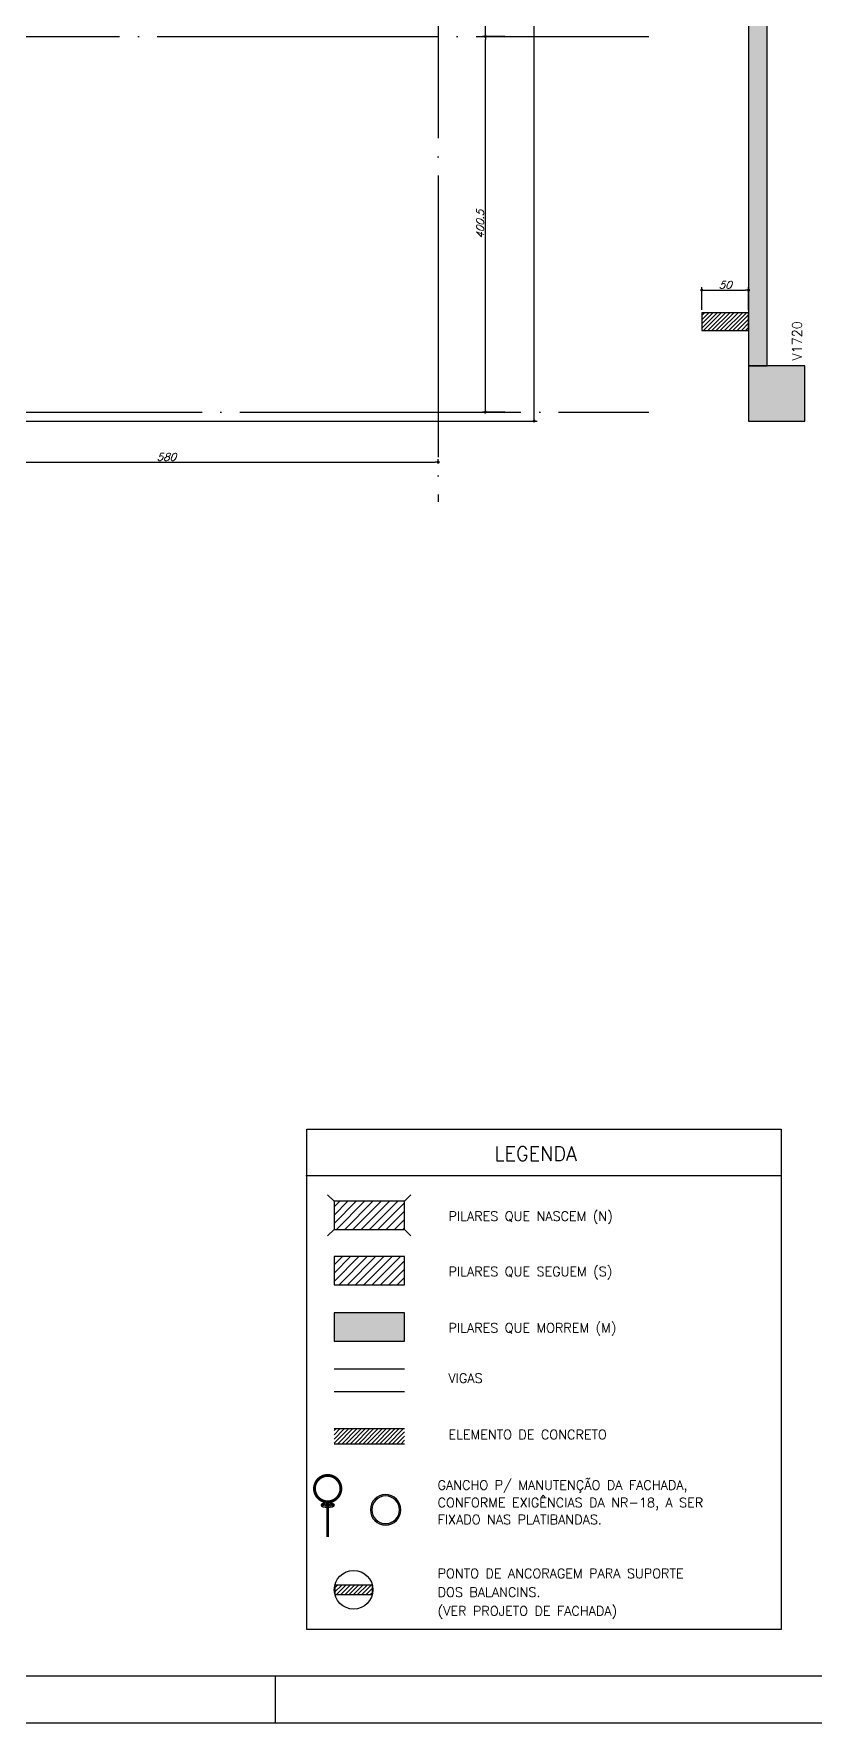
# Model space of a CAD drawing. Header units: millimetres. Extents: x -2368 to 4502, y -2283 to 2217.
# Drawn here: x 2394 to 3226, y -2283 to -482 of the extents above; entities that cross this region are included whole.
import ezdxf
from ezdxf.enums import TextEntityAlignment as Align

# ---------------------------------------------------------------- set-up
doc = ezdxf.new("R2010")
doc.units = ezdxf.units.MM
doc.header["$LTSCALE"] = 50
doc.linetypes.add('DASHED', pattern=[0.75, 0.5, -0.25])
doc.linetypes.add('EIXO', pattern=[6.800000000000001, 6, -0.4, 0, -0.4])
for name, color, linetype in [('6', 4, 'Continuous'), ('F-ARM', 6, 'Continuous'), ('F-AUX-RED', 1, 'Continuous'), ('F-CORTE', 4, 'Continuous'), ('F-COTAS', 106, 'Continuous'), ('F-DET_LINHA', 1, 'Continuous'), ('F-DET_TEXTO', 3, 'Continuous'), ('F-EIXO', 12, 'EIXO'), ('F-GANCHOS', 4, 'Continuous'), ('F-MARGEM', 1, 'Continuous'), ('F-PILARES', 170, 'Continuous'), ('F-PILARES-HACH', 174, 'Continuous'), ('F-SOLIDO', 71, 'Continuous'), ('F-SOLIDO-CORTE', 71, 'Continuous'), ('F-TEXTO', 6, 'Continuous'), ('F-TEXTO-YELLOW', 2, 'Continuous'), ('F-VIGAS', 3, 'Continuous')]:
    doc.layers.add(name, color=color, linetype=linetype)
doc.styles.add('8718-AE-BARR-FORM-R09$0$ROMANS', font='romans.shx', dxfattribs={"oblique": 20})
doc.styles.add('CP-TEXT-INCL', font='romans.shx', dxfattribs={"oblique": 20})
doc.styles.add('MCP', font='romans.shx')
doc.styles.add('ROMANS', font='romans.shx')
doc.styles.get("Standard").update_dxf_attribs({"font": 'romans.shx'})
doc.dimstyles.new('CP-COTAS-50', dxfattribs={"dimscale": 0.64, "dimtxt": 12.5, "dimasz": 5, "dimexe": 5, "dimexo": 5, "dimgap": 2.5, "dimtad": 1, "dimdec": 1, "dimdsep": 46, "dimtxsty": 'CP-TEXT-INCL', "dimblk1": 'DOT', "dimblk2": 'DOT', "dimsah": 1, "dimcen": 9, "dimclrd": 256, "dimclre": 256, "dimclrt": 256, "dimadec": 0, "dimazin": 0, "dimtfac": 1, "dimtdec": 1, "dimtmove": 2, "dimatfit": 3, "dimldrblk": 'DOT', "dimfxl": 0, "dimtolj": 1, "dimarcsym": 0})
pattern_1 = [(45, (-1396.552475555223, -381.0352862160371), (-4.419417382415922, 4.419417382415922), [])]

# ---------------------------------------------------------------- blocks, each defined once
blk = doc.blocks.new('*U18')
at = {"layer": 'F-EIXO'}
blk.add_line((3.044013073717053e-24, 2.741803228900608e-09), (-3.218028955563752e-12, -2728.581274766744), dxfattribs=at)
at = {"layer": 'F-TEXTO', "style": 'ROMANS'}
blk.add_attdef('EIXO', text='', height=17.5, rotation=359.9999999999999, dxfattribs=at).set_placement((3.13162829002067e-14, 28.20719999999999), align=Align.MIDDLE_CENTER)
blk = doc.blocks.new('*U14')
at = {"layer": 'F-EIXO'}
blk.add_line((-2.741803228900608e-09, 0), (4945.496191245809, -3.420060821835859e-13), dxfattribs=at)
at = {"layer": 'F-TEXTO', "style": 'ROMANS'}
blk.add_attdef('EIXO', text='', height=17.5, dxfattribs=at).set_placement((-28.20719999999999, 0), align=Align.MIDDLE_CENTER)
blk = doc.blocks.new('*U17')
at = {"layer": 'F-EIXO'}
blk.add_line((-2.741803228900608e-09, 0), (4857.54219124581, -3.359236181012952e-13), dxfattribs=at)
at = {"layer": 'F-TEXTO', "style": 'ROMANS'}
blk.add_attdef('EIXO', text='', height=17.5, dxfattribs=at).set_placement((-28.20719999999999, 0), align=Align.MIDDLE_CENTER)
blk = doc.blocks.new('A0-1L_900')
at = {"layer": 'F-MARGEM', "color": 2}
blk.add_line((100.4000000000051, 1), (100.4000000000051, 0), dxfattribs=at)
blk.add_lwpolyline([(0, 0), (0, 90), (137.4000000000015, 90), (137.4000000000015, 0)], close=True, dxfattribs=at)
at = {"layer": 'F-MARGEM', "color": 7}
blk.add_lwpolyline([(2.5, 89), (136.4000000000015, 89), (136.4000000000015, 1), (2.5, 1)], close=True, dxfattribs=at)
blk = doc.blocks.new('_DOT')
at = {"color": 0, "linetype": 'ByBlock'}
blk.add_line((-0.5, 0), (-1, 0), dxfattribs=at)
at = {"color": 0, "linetype": 'ByBlock', "const_width": 0.5}
blk.add_lwpolyline([(-0.25, 0, 1), (0.25, 0, 1)], format="xyb", close=True, dxfattribs=at)
blk = doc.blocks.new('*D185')
at = {"layer": 'DEFPOINTS', "color": 0, "transparency": 16777216}
for p in [(3156.499574597782, -754.9366257925176), (3106.499593597782, -778.9999999999991), (3156.499574597782, -778.9999999999991)]:
    blk.add_point(p, dxfattribs=at)
at = {"layer": 'F-COTAS', "lineweight": -2, "transparency": 16777216}
for p, q in [((3106.499593597782, -775.799999999999), (3106.499593597782, -751.7366257925175)), ((3109.699593597782, -754.9366257925176), (3153.299574597782, -754.9366257925176)), ((3156.499574597782, -775.799999999999), (3156.499574597782, -751.7366257925175))]:
    blk.add_line(p, q, dxfattribs=at)
at = {"layer": 'F-COTAS', "lineweight": -2, "transparency": 16777216, "xscale": 3.2, "yscale": 3.2, "zscale": 3.2, "rotation": 180}
blk.add_blockref('_DOT', (3106.499593597782, -754.9366257925176), dxfattribs=at)
at = {"layer": 'F-COTAS', "lineweight": -2, "transparency": 16777216, "xscale": 3.2, "yscale": 3.2, "zscale": 3.2}
blk.add_blockref('_DOT', (3156.499574597782, -754.9366257925176), dxfattribs=at)
at = {"layer": 'F-COTAS', "transparency": 16777216, "insert": (3131.499584097782, -749.3366257925176), "char_height": 8, "attachment_point": 5, "style": 'CP-TEXT-INCL'}
blk.add_mtext('\\A1;50', dxfattribs=at)
blk = doc.blocks.new('*D212')
at = {"layer": 'DEFPOINTS', "color": 0, "transparency": 16777216}
for p in [(2796.000000000001, 1664.500000000001), (2927.77443204099, 1664.500000000001), (2255.000000000001, -894.5000000000005)]:
    blk.add_point(p, dxfattribs=at)
at = {"layer": 'F-COTAS', "lineweight": -2, "transparency": 16777216}
for p, q in [((2799.200000000001, 1664.500000000001), (2930.97443204099, 1664.500000000001)), ((2927.774432040991, -891.3000000000002), (2927.77443204099, 1661.300000000001)), ((2258.200000000001, -894.5000000000005), (2930.97443204099, -894.5000000000002))]:
    blk.add_line(p, q, dxfattribs=at)
at = {"layer": 'F-COTAS', "lineweight": -2, "transparency": 16777216, "xscale": 3.2, "yscale": 3.2, "zscale": 3.2}
for p, rotation in [((2927.77443204099, 1664.500000000001), 90), ((2927.774432040991, -894.5000000000002), 270)]:
    blk.add_blockref('_DOT', p, dxfattribs=dict(at, rotation=rotation))
at = {"layer": 'F-COTAS', "transparency": 16777216, "insert": (2922.17443204099, 384.9999999999994), "char_height": 8, "attachment_point": 5, "rotation": 90, "style": 'CP-TEXT-INCL'}
blk.add_mtext('\\A1;2559', dxfattribs=at)
blk = doc.blocks.new('*D213')
at = {"layer": 'DEFPOINTS', "color": 0, "transparency": 16777216}
for p in [(2875.823813330302, -484.5000000000006), (2899.773688736738, -484.5000000000006), (2899.773688736738, -885.0000000000116)]:
    blk.add_point(p, dxfattribs=at)
at = {"layer": 'F-COTAS', "lineweight": -2, "transparency": 16777216}
for p, q in [((2896.573688736738, -484.5000000000006), (2872.623813330302, -484.5000000000006)), ((2875.823813330302, -881.8000000000116), (2875.823813330302, -487.7000000000006)), ((2896.573688736738, -885.0000000000116), (2872.623813330302, -885.0000000000116))]:
    blk.add_line(p, q, dxfattribs=at)
at = {"layer": 'F-COTAS', "lineweight": -2, "transparency": 16777216, "xscale": 3.2, "yscale": 3.2, "zscale": 3.2}
for p, rotation in [((2875.823813330302, -484.5000000000006), 90), ((2875.823813330302, -885.0000000000116), 270)]:
    blk.add_blockref('_DOT', p, dxfattribs=dict(at, rotation=rotation))
at = {"layer": 'F-COTAS', "transparency": 16777216, "insert": (2870.223813330302, -684.7500000000068), "char_height": 8, "attachment_point": 5, "rotation": 90, "style": 'CP-TEXT-INCL'}
blk.add_mtext('\\A1;400.5', dxfattribs=at)
blk = doc.blocks.new('*D214')
at = {"layer": 'DEFPOINTS', "color": 0, "transparency": 16777216}
for p in [(2875.823813330296, -117.0000000000004), (2875.823813330304, -117.0000000000004), (2899.773688736738, -484.5000000000006)]:
    blk.add_point(p, dxfattribs=at)
at = {"layer": 'F-COTAS', "lineweight": -2, "transparency": 16777216}
for p, q in [((2875.823813330304, -481.3000000000006), (2875.823813330304, -120.2000000000004)), ((2896.573688736738, -484.5000000000006), (2872.623813330304, -484.5000000000006))]:
    blk.add_line(p, q, dxfattribs=at)
at = {"layer": 'F-COTAS', "lineweight": -2, "transparency": 16777216, "xscale": 3.2, "yscale": 3.2, "zscale": 3.2}
for p, rotation in [((2875.823813330304, -117.0000000000004), 90), ((2875.823813330304, -484.5000000000006), 270)]:
    blk.add_blockref('_DOT', p, dxfattribs=dict(at, rotation=rotation))
at = {"layer": 'F-COTAS', "transparency": 16777216, "insert": (2870.223813330304, -300.7500000000012), "char_height": 8, "attachment_point": 5, "rotation": 90, "style": 'CP-TEXT-INCL'}
blk.add_mtext('\\A1;367.5', dxfattribs=at)
blk = doc.blocks.new('*D240')
at = {"layer": 'DEFPOINTS', "color": 0, "transparency": 16777216}
for p in [(2245.499999999997, -951.4501666324652), (2825.499999999997, -938.3901959744617), (2825.499999999997, -941.7171478763338)]:
    blk.add_point(p, dxfattribs=at)
at = {"layer": 'F-COTAS', "lineweight": -2, "transparency": 16777216}
for p, q in [((2245.499999999997, -948.2501666324652), (2245.499999999997, -935.1901959744616)), ((2825.499999999997, -938.5171478763338), (2825.499999999997, -935.1901959744616)), ((2248.699999999997, -938.3901959744617), (2822.299999999997, -938.3901959744617))]:
    blk.add_line(p, q, dxfattribs=at)
at = {"layer": 'F-COTAS', "lineweight": -2, "transparency": 16777216, "xscale": 3.2, "yscale": 3.2, "zscale": 3.2, "rotation": 180}
blk.add_blockref('_DOT', (2245.499999999997, -938.3901959744617), dxfattribs=at)
at = {"layer": 'F-COTAS', "lineweight": -2, "transparency": 16777216, "xscale": 3.2, "yscale": 3.2, "zscale": 3.2}
blk.add_blockref('_DOT', (2825.499999999997, -938.3901959744617), dxfattribs=at)
at = {"layer": 'F-COTAS', "transparency": 16777216, "insert": (2535.499999999997, -932.7901959744617), "char_height": 8, "attachment_point": 5, "style": 'CP-TEXT-INCL'}
blk.add_mtext('\\A1;580', dxfattribs=at)
blk = doc.blocks.new('A$C09335799')
at = {"layer": 'F-GANCHOS'}
h = blk.add_hatch(color=256, dxfattribs=at)
h.paths.add_polyline_path([(-5.499999999972715, 0, 1), (5.499999999972715, 0, 1)])
h.paths.add_polyline_path([(4.999999999972716, 0, -1), (-4.999999999972716, 0, -1)], flags=16)
for radius in [5.499999999972715, 4.999999999972716]:
    blk.add_circle((0, 0), radius, dxfattribs=at)
blk = doc.blocks.new('A$C5BD45F6F')
at = {"layer": 'F-GANCHOS'}
h = blk.add_hatch(color=256, dxfattribs=at)
edge = h.paths.add_edge_path()
edge.add_ellipse((0.100080595288091, 0.9759994802600431), major_axis=(-2.842672300364199, 6.312000478656985e-16), ratio=0.3435517059740819, start_angle=152.7964566486679, end_angle=253.9578941318277, ccw=False)
edge.add_spline(control_points=[(2.628319520574223, 0.5295416799190207), (2.456813922322908, 0.6989368384834052), (2.284798909984602, 0.7817106998970758), (1.978029657264415, 0.9154028263619693), (1.878426945166211, 0.9536475346358202), (1.788724818352421, 0.982369698895809)], knot_values=[3.70901316703416, 3.70901316703416, 3.70901316703416, 3.70901316703416, 3.826961586062067, 3.826961586062067, 3.975535740841141, 3.975535740841141, 3.975535740841141, 3.975535740841141], degree=3, periodic=0)
edge.add_spline(control_points=[(1.788724818352421, 0.982369698895809), (1.761387115026082, 0.9911230923028143), (1.734968970366026, 0.9989920392238218), (1.59110961171973, 1.039879388312784), (1.460314115116489, 1.070578582058033), (1.17884767322721, 1.123132682171899), (1.027595719324381, 1.145176397441219), (0.5961039490393887, 1.191703875758549), (0.3036085653948248, 1.205340593549863), (-0.2784302994496102, 1.19855920474015), (-0.5666978338776971, 1.178178448057224), (-1.098020004859791, 1.106798267911017), (-1.340760030154343, 1.055994100259113), (-1.556077259598169, 0.9925112939622522), (-1.572581886894113, 0.9874979877140504), (-1.588751703111484, 0.9824434786457914)], knot_values=[3.975535740841141, 3.975535740841141, 3.975535740841141, 3.975535740841141, 4.02081533798766, 4.02081533798766, 4.214669089913253, 4.214669089913253, 4.408522841838845, 4.408522841838845, 4.746247592597542, 4.746247592597542, 5.083972343356239, 5.083972343356239, 5.421697094114935, 5.421697094114935, 5.450325100072225, 5.450325100072225, 5.450325100072225, 5.450325100072225], degree=3, periodic=0)
edge.add_spline(control_points=[(-1.588751703111484, 0.9824434786457914), (-1.694777766802872, 0.9493008817737518), (-1.786408722453416, 0.9143867812647386), (-1.910303185168232, 0.8578126168167728), (-2.078514640163121, 0.7932906229018499), (-2.288874055253473, 0.6293179716715258), (-2.362978972725614, 0.556850616524116), (-2.404858724810765, 0.5143006493822213)], knot_values=[5.450325100072225, 5.450325100072225, 5.450325100072225, 5.450325100072225, 5.638039959797235, 5.638039959797235, 5.767465110611607, 5.767465110611607, 5.833240140130968, 5.833240140130968, 5.833240140130968, 5.833240140130968], degree=3, periodic=0)
edge.add_ellipse((0.100080595288091, 0.9759994802600431), major_axis=(-2.842672300364199, 6.312000478656985e-16), ratio=0.3435517059740819, start_angle=286.0421058681723, end_angle=388.21354316758703, ccw=False)
edge.add_arc((0.100080595288091, 8.11501009516428), 6.249999999999999, 262.7794690504404, 270.0000000000001)
edge.add_arc((0.100080595288091, 8.11501009516428), 6.250000000000001, 269.9999999999999, 277.2205309495595)
edge = h.paths.add_edge_path()
edge.add_spline(control_points=[(-1.588751703111484, 0.9824434786457914), (-1.517839682199337, 0.9619676003972017), (-1.442547553178883, 0.9424987428387794), (-1.137844110622609, 0.8728128208097132), (-0.8812885674524296, 0.8321985231211784), (-0.3405825381742034, 0.7809035025047706), (-0.05577358025402646, 0.7699755747535164), (0.5579254693275288, 0.7797544148691031), (0.8858494264750334, 0.807023275620395), (1.406042317448737, 0.8867494266137328), (1.610999596488909, 0.9311496250554683), (1.788724818346964, 0.9823696988980828)], knot_values=[0.872578049757283, 0.872578049757283, 0.872578049757283, 0.872578049757283, 0.9834970374127923, 0.9834970374127923, 1.300772689340089, 1.300772689340089, 1.618048341267387, 1.618048341267387, 1.991026004619881, 1.991026004619881, 2.268927333036339, 2.268927333036339, 2.268927333036339, 2.268927333036339], degree=3, periodic=0)
edge.add_spline(control_points=[(1.788724818352421, 0.982369698895809), (1.878426945166211, 0.9536475346358202), (1.978029657264415, 0.9154028263619693), (2.284798909984602, 0.7817106998970758), (2.456813922322908, 0.6989368384834052), (2.628319520574223, 0.5295416799190207)], knot_values=[3.709013167034159, 3.709013167034159, 3.709013167034159, 3.709013167034159, 3.857587321813233, 3.857587321813233, 3.97553574084114, 3.97553574084114, 3.97553574084114, 3.97553574084114], degree=3, periodic=0)
edge.add_ellipse((0.100080595288091, 0.9759994802600431), major_axis=(-2.842672300364199, 6.312000478656985e-16), ratio=0.3435517059740819, start_angle=28.21354316758709, end_angle=152.7964566486679, ccw=False)
edge.add_spline(control_points=[(-2.404858724810765, 0.5143006493822213), (-2.362978972725614, 0.556850616524116), (-2.288874055253473, 0.6293179716715258), (-2.078514640163121, 0.7932906229018499), (-1.910303185168232, 0.8578126168167728), (-1.786408722453416, 0.9143867812647386), (-1.694777766802872, 0.9493008817737518), (-1.588751703111484, 0.9824434786457914)], knot_values=[5.450325100072225, 5.450325100072225, 5.450325100072225, 5.450325100072225, 5.516100129591587, 5.516100129591587, 5.645525280405959, 5.645525280405959, 5.833240140130968, 5.833240140130968, 5.833240140130968, 5.833240140130968], degree=3, periodic=0)
blk.add_line((0.725080595288091, 1.86501009516428), (-0.524919404711909, 1.86501009516428), dxfattribs=at)
at = {"layer": 'F-GANCHOS', "const_width": 1.25}
blk.add_lwpolyline([(0.100080595288091, 2.413453878471728, -1), (0.100080595288091, 13.66345387847173, -1)], format="xyb", close=True, dxfattribs=at)
blk.add_lwpolyline([(0.1000805952880905, -12.63774605651111), (0.1000805952880905, 1.951998960520086)], dxfattribs=at)
at = {"layer": 'F-GANCHOS'}
blk.add_ellipse((0.100080595288091, 0.9759994802600431), major_axis=(-2.84267230036312, 1.844844774533972e-13), ratio=0.3435517059742123, dxfattribs=at)
for points, knots in [([(2.628319520574223, 0.5295416799190207), (2.456813922322908, 0.6989368384834052), (2.284798909984602, 0.7817106998970758), (1.925912540196805, 0.9381158203930227), (1.824349153852381, 0.9735886257910806), (1.59110961171973, 1.039879388312784), (1.460314115116489, 1.070578582058033), (1.17884767322721, 1.123132682171899), (1.027595719324381, 1.145176397441219), (0.5961039490393887, 1.191703875758549), (0.3036085653948248, 1.205340593549863), (-0.2784302994496102, 1.19855920474015), (-0.5666978338776971, 1.178178448057224), (-1.098020004859791, 1.106798267911017), (-1.340760030154343, 1.055994100259113), (-1.666403284938497, 0.959983447888817), (-1.775224856341083, 0.9194936913454512), (-1.910303185168232, 0.8578126168167728), (-2.078514640163121, 0.7932906229018499), (-2.288874055253473, 0.6293179716715258), (-2.362978972725614, 0.556850616524116), (-2.404858724810765, 0.5143006493822213)], [3.70901316703416, 3.70901316703416, 3.70901316703416, 3.70901316703416, 3.826961586062067, 3.826961586062067, 4.02081533798766, 4.02081533798766, 4.214669089913253, 4.214669089913253, 4.408522841838845, 4.408522841838845, 4.746247592597542, 4.746247592597542, 5.083972343356239, 5.083972343356239, 5.421697094114935, 5.421697094114935, 5.638039959797235, 5.638039959797235, 5.767465110611607, 5.767465110611607, 5.833240140130968, 5.833240140130968, 5.833240140130968, 5.833240140130968]), ([(-1.588751703111484, 0.9824434786457914), (-1.517839682199337, 0.9619676003972017), (-1.442547553178883, 0.9424987428387794), (-1.137844110622609, 0.8728128208097132), (-0.8812885674524296, 0.8321985231211784), (-0.3405825381742034, 0.7809035025047706), (-0.05577358025402646, 0.7699755747535164), (0.5579254693275288, 0.7797544148691031), (0.8858494264750334, 0.807023275620395), (1.406042317448737, 0.8867494266137328), (1.610999596488909, 0.9311496250554683), (1.788724818346964, 0.9823696988980828)], [0.872578049757283, 0.872578049757283, 0.872578049757283, 0.872578049757283, 0.9834970374127923, 0.9834970374127923, 1.300772689340089, 1.300772689340089, 1.618048341267387, 1.618048341267387, 1.991026004619881, 1.991026004619881, 2.268927333036339, 2.268927333036339, 2.268927333036339, 2.268927333036339])]:
    blk.add_open_spline(points, degree=3, knots=knots, dxfattribs=at)
blk = doc.blocks.new('PONTO ANCORAGEM_EST')
at = {"layer": 'F-ARM'}
h = blk.add_hatch(dxfattribs=at)
h.set_pattern_fill('ANSI31', color=2, scale=0.5)
h.set_pattern_definition([(45, (0, 0), (-1.122532015133644, 1.122532015133644), [])])
h.paths.add_polyline_path([(-1159.552875992094, 5937.0948102138), (-1179.552875992094, 5937.0948102138), (-1179.552875992094, 5932.0948102138), (-1159.552875992094, 5932.0948102138)])
at = {"layer": 'F-ARM', "color": 3, "elevation": -1.456707223973491e-07}
blk.add_lwpolyline([(-1179.552875992094, 5932.0948102138), (-1159.552875992094, 5932.0948102138), (-1159.552875992094, 5937.0948102138), (-1179.552875992094, 5937.0948102138)], close=True, dxfattribs=at)
at = {"layer": 'F-ARM', "color": 3}
blk.add_circle((-1169.552875992094, 5934.5948102138, -1.456707223973491e-07), 10.30776406404415, dxfattribs=at)

msp = doc.modelspace()

# ---------------------------------------------------------------- hatches: boundary and pattern name
at = {"layer": 'F-AUX-RED'}
h = msp.add_hatch(dxfattribs=at)
h.set_pattern_fill('ANSI31', color=256)
h.set_pattern_definition([(45, (0, 0), (-2.245064030267288, 2.245064030267288), [])])
h.paths.add_polyline_path([(3156.499574597782, -778.9999999999991), (3146.209393597782, -778.9999999999991), (3128.719193597782, -778.9999999999991), (3106.499593597782, -778.9999999999991), (3106.499593597782, -787.4434999999985), (3106.499593597782, -791.5481999999984), (3106.499593597782, -797.9999999999991), (3117.951893597782, -797.9999999999991), (3135.952293597782, -797.9999999999991), (3156.499574597782, -797.9999999999991), (3156.499574597782, -794.0897449999984), (3156.499574597782, -787.443463999999)])
h = msp.add_hatch(dxfattribs=at)
h.set_pattern_fill('ANSI31', color=256)
h.set_pattern_definition([(45, (-940.6108552481874, -2869.176846918063), (-2.245064030267288, 2.245064030267288), [])])
h.paths.add_polyline_path([(2789.461313912921, -1969.248483903735), (2714.461313912921, -1969.248483903735), (2714.461313912921, -1984.988647972106), (2789.461313912921, -1984.988647972106)])
at = {"layer": 'F-PILARES-HACH'}
h = msp.add_hatch(dxfattribs=at)
h.set_pattern_fill('ANSI31', color=256, scale=50, style=0)
h.set_pattern_definition(pattern_1)
h.paths.add_polyline_path([(2714.461313912921, -1726.458869906933), (2714.461313912921, -1756.458869906933), (2789.461313912921, -1756.458869906933), (2789.461313912921, -1726.458869906933)])
h = msp.add_hatch(dxfattribs=at)
h.set_pattern_fill('ANSI31', color=256, scale=50, style=0)
h.set_pattern_definition(pattern_1)
h.paths.add_polyline_path([(2714.461313912921, -1785.484346691145), (2714.461313912921, -1815.484346691145), (2789.461313912921, -1815.484346691145), (2789.461313912921, -1785.484346691145)])
at = {"layer": 'F-SOLIDO'}
msp.add_hatch(color=251, dxfattribs=at).paths.add_polyline_path([(2714.461313912921, -1845.540108515376), (2714.461313912921, -1875.540108515376), (2789.461313912921, -1875.540108515376), (2789.461313912921, -1845.540108515376)])
at = {"layer": 'F-SOLIDO-CORTE', "linetype": 'Continuous'}
for points in [[(3156.499593597782, -540.841199999998), (3156.499593597782, -560.2344999999978), (3156.499593597782, -667.674799999998), (3156.499593597782, -835.4999999999991), (3160.615593597782, -835.4999999999991), (3167.044993597782, -835.4999999999991), (3176.499593597782, -835.4999999999991), (3176.499593597782, -744.2307999999985), (3176.499593597782, -560.2344999999978), (3176.499593597782, -540.841199999998), (3176.499593597782, -283.8985999999977), (3176.499593597782, -129.4999999999991), (3173.914093597782, -129.4999999999991), (3168.152293597782, -129.4999999999991), (3156.499593597782, -129.4999999999991), (3156.499593597782, -283.8985999999977)], [(3156.499593597782, -875.5331999999971), (3156.499593597782, -894.4999999999991), (3168.847793597782, -894.4999999999991), (3188.135993597782, -894.4999999999991), (3216.499593597782, -894.4999999999991), (3216.499593597782, -882.3575999999985), (3216.499593597782, -863.3908999999976), (3216.499593597782, -835.4999999999991), (3204.151393597782, -835.4999999999991), (3184.863193597781, -835.4999999999991), (3156.499593597782, -835.4999999999991), (3156.499593597782, -863.3908999999976)]]:
    msp.add_hatch(color=256, dxfattribs=at).paths.add_polyline_path(points, flags=16)

# ---------------------------------------------------------------- linework, layer by layer
at = {"layer": '6', "color": 4}
for p, q in [((2714.461313912921, -1726.458869906933), (2707.590798771773, -1719.588354765777)), ((2789.461313912921, -1726.458869906933), (2796.331829054077, -1719.588354765777)), ((2714.461313912921, -1756.458869906933), (2707.590798771773, -1763.329385048089)), ((2789.461313912921, -1756.458869906933), (2796.331829054077, -1763.329385048089))]:
    msp.add_line(p, q, dxfattribs=at)
at = {"layer": 'F-AUX-RED', "color": 2}
for points in [[(2789.461313912921, -1969.248483903735), (2714.461313912921, -1969.248483903735)], [(2714.461313912921, -1984.988647972106), (2789.461313912921, -1984.988647972106)]]:
    msp.add_lwpolyline(points, dxfattribs=at)
at = {"layer": 'F-CORTE', "linetype": 'Continuous'}
for points in [[(3156.499593597782, -129.4999999999991), (3156.499593597782, -540.841199999998), (3156.499593597782, -778.9999999999991), (3146.209393597782, -778.9999999999991), (3128.719193597782, -778.9999999999991), (3106.499593597782, -778.9999999999991), (3106.499593597782, -787.4434999999985), (3106.499593597782, -791.5481999999984), (3106.499593597782, -797.9999999999991), (3117.951893597782, -797.9999999999991), (3135.952293597782, -797.9999999999991), (3156.499593597782, -797.9999999999991)], [(3156.499593597782, -797.9999999999991), (3156.499593597782, -835.4999999999991), (3156.499593597782, -875.5331999999971), (3156.499593597782, -894.4999999999991), (3168.847793597782, -894.4999999999991), (3188.135993597782, -894.4999999999991), (3216.499593597782, -894.4999999999991), (3216.499593597782, -882.3575999999985), (3216.499593597782, -863.3908999999976), (3216.499593597782, -835.4999999999991), (3204.151393597782, -835.4999999999991), (3184.863193597781, -835.4999999999991), (3176.499593597782, -835.4999999999991), (3176.499593597782, -744.2307999999985), (3176.499593597782, -560.2344999999978), (3176.499593597782, -540.841199999998), (3176.499593597782, -283.8985999999977)]]:
    msp.add_lwpolyline(points, dxfattribs=at)
at = {"layer": 'F-DET_LINHA', "color": 1}
msp.add_line((3190.416122625915, -1699.505423896558), (2684.237434020666, -1699.505423896558), dxfattribs=at)
msp.add_lwpolyline([(2685.240636656199, -1649.505423901564), (3191.419325261448, -1649.505423901564), (3191.419325261448, -2182.993119427934), (2685.240636656199, -2182.993119427934)], close=True, dxfattribs=at)
at = {"layer": 'F-PILARES'}
for points in [[(2714.461313912921, -1756.458869906933), (2789.461313912921, -1756.458869906933), (2789.461313912921, -1726.458869906933), (2714.461313912921, -1726.458869906933)], [(2714.461313912921, -1815.484346691145), (2789.461313912921, -1815.484346691145), (2789.461313912921, -1785.484346691145), (2714.461313912921, -1785.484346691145)], [(2714.461313912921, -1875.540108515376), (2789.461313912921, -1875.540108515376), (2789.461313912921, -1845.540108515376), (2714.461313912921, -1845.540108515376)]]:
    msp.add_lwpolyline(points, close=True, dxfattribs=at)
at = {"layer": 'F-SOLIDO-CORTE', "linetype": 'Continuous'}
for points in [[(3156.499574597782, -540.8412499999986), (3156.499574597782, -560.2345099999975), (3156.499574597782, -667.6748449999986), (3156.499574597782, -835.4999999999991), (3160.615632597782, -835.4999999999991), (3167.045042597782, -835.4999999999991), (3176.499574597782, -835.4999999999991), (3176.499574597782, -744.2307709999977), (3176.499574597782, -560.2345099999975), (3176.499574597782, -540.8412499999986), (3176.499574597782, -283.8986279999981), (3176.499574597782, -129.4999999999991), (3173.914044597781, -129.4999999999991), (3168.152301597781, -129.4999999999991), (3156.499574597782, -129.4999999999991), (3156.499574597782, -283.8986279999981), (3156.499574597782, -540.8412499999986)], [(3156.499574597782, -787.443463999999), (3156.499574597782, -778.9999999999991), (3146.209431597782, -778.9999999999991), (3128.719216597781, -778.9999999999991), (3106.499574597782, -778.9999999999991), (3106.499574597782, -787.443463999999), (3106.499574597782, -791.5482309999979), (3106.499574597782, -797.9999999999991), (3117.951882597782, -797.9999999999991), (3135.952328597782, -797.9999999999991), (3156.499574597782, -797.9999999999991), (3156.499574597782, -794.0897449999984), (3156.499574597782, -787.443463999999)], [(3156.499574597782, -875.5332399999979), (3156.499574597782, -894.4999999999991), (3168.847747597782, -894.4999999999991), (3188.135977597782, -894.4999999999991), (3216.499574597782, -894.4999999999991), (3216.499574597782, -882.357630999998), (3216.499574597782, -863.3908699999984), (3216.499574597782, -835.4999999999991), (3204.151402597782, -835.4999999999991), (3184.863171597782, -835.4999999999991), (3156.499574597782, -835.4999999999991), (3156.499574597782, -863.3908699999984), (3156.499574597782, -875.5332399999979)]]:
    msp.add_lwpolyline(points, dxfattribs=at)
at = {"layer": 'F-VIGAS'}
for points in [[(2789.461313912921, -1905.595870339607), (2714.461313912921, -1905.595870339607)], [(2714.461313912921, -1929.274239078987), (2789.461313912921, -1929.274239078987)]]:
    msp.add_lwpolyline(points, dxfattribs=at)

# ---------------------------------------------------------------- block references
at = {"layer": 'F-ARM', "xscale": 2, "yscale": 2, "zscale": 2}
msp.add_blockref('PONTO ANCORAGEM_EST', (5074.389803691445, -14009.864099162, 2.913402568083256e-07), dxfattribs=at)
at = {"layer": 'F-EIXO', "linetype": 'Continuous'}
for name, p in [('*U18', (2825.5, 1747.819934502514)), ('*U14', (-1895.470858796238, -484.4999999999973)), ('*U17', (-1807.51685879624, -885.00000000001))]:
    msp.add_blockref(name, p, dxfattribs=at)
at = {"layer": 'F-GANCHOS', "linetype": 'DASHED', "xscale": -2.5, "yscale": 2.5, "zscale": 2.5}
msp.add_blockref('A$C5BD45F6F', (2707.876440241134, -2052.935513297938), dxfattribs=at)
at = {"layer": 'F-GANCHOS', "extrusion": (-2.207181049533765e-16, 2.465190328815661e-32, -1), "xscale": 2.952755905511811, "yscale": 2.952755905511811, "zscale": 2.952755905511811, "rotation": 90}
msp.add_blockref('A$C09335799', (-2769.39500119791, -2055.458613758196), dxfattribs=at)
at = {"layer": 'F-MARGEM', "linetype": 'Continuous', "xscale": 50, "yscale": 50, "zscale": 50}
msp.add_blockref('A0-1L_900', (-2368.282906952401, -2282.993119427934), dxfattribs=at)

# ---------------------------------------------------------------- texts
at = {"layer": 'F-DET_TEXTO', "color": 4, "style": '8718-AE-BARR-FORM-R09$0$ROMANS'}
msp.add_text('LEGENDA', height=14.99999999849999, dxfattribs=at).set_placement((2885.34245868596, -1683.189702281384))
at = {"layer": 'F-TEXTO', "color": 3, "style": 'MCP'}
for s, p in [('PILARES QUE NASCEM (N)', (2836.435333921108, -1747.343554347452)), ('PILARES QUE SEGUEM (S)', (2836.435333921108, -1806.369031131665)), ('PILARES QUE MORREM (M)', (2836.435333921108, -1866.424792955896)), ('VIGAS', (2836.435333921108, -1920.158923519507)), ('ELEMENTO DE CONCRETO', (2836.435333921108, -1980.214685343738))]:
    msp.add_text(s, height=9.999999999999996, dxfattribs=at).set_placement(p)
at = {"layer": 'F-TEXTO', "color": 3}
for s, p in [('GANCHO P/ MANUTENÇÃO DA FACHADA,', (2824.84390193234, -2029.088756700264)), ('CONFORME EXIGÊNCIAS DA NR-18, A SER', (2824.84390193234, -2047.786177205797)), ('FIXADO NAS PLATIBANDAS.', (2824.84390193234, -2065.857838138279)), ('PONTO DE ANCORAGEM PARA SUPORTE', (2824.84390193234, -2123.288937403391)), ('DOS BALANCINS.', (2824.84390193234, -2143.288937403391)), ('(VER PROJETO DE FACHADA)', (2824.84390193234, -2163.288937403391))]:
    msp.add_text(s, height=10, dxfattribs=at).set_placement(p, align=Align.MIDDLE_LEFT)
at = {"layer": 'F-TEXTO-YELLOW', "linetype": 'Continuous', "style": 'MCP'}
msp.add_text('V1720', height=10, rotation=90, dxfattribs=at).set_placement((3213.118425708747, -830.0563834754093))

# ---------------------------------------------------------------- dimensions: what is measured, and where the dimension line sits
at = {"layer": 'F-COTAS'}
for base, p1, p2, picture, middle in [((2927.77443204099, 1664.500000000001), (2255, -894.5), (2796, 1664.5), '*D212', (2922.17443204099, 384.9999999999994)), ((2875.823813330304, -117.0000000000004), (2899.773688736737, -484.5000000000003), (2875.823813330295, -117.0000000000003), '*D214', (2870.223813330304, -300.7500000000012)), ((2875.823813330302, -484.5000000000006), (2899.773688736737, -885.0000000000111), (2899.773688736737, -484.5000000000003), '*D213', (2870.223813330302, -684.7500000000068))]:
    dim = msp.add_linear_dim(base=base, p1=p1, p2=p2, angle=90, dimstyle='CP-COTAS-50', dxfattribs=at)
    dim.commit()
    dim.dimension.update_dxf_attribs({"geometry": picture, "text_midpoint": middle})
for base, p1, p2, picture, middle in [((3156.499574597782, -754.9366257925176), (3106.499593597782, -778.9999999999991), (3156.499574597782, -778.9999999999991), '*D185', (3131.499584097782, -749.3366257925176)), ((2825.499999999997, -938.3901959744617), (2245.499999999997, -951.4501666324652), (2825.499999999997, -941.7171478763338), '*D240', (2535.499999999997, -932.7901959744617))]:
    dim = msp.add_linear_dim(base=base, p1=p1, p2=p2, dimstyle='CP-COTAS-50', dxfattribs=at)
    dim.commit()
    dim.dimension.update_dxf_attribs({"geometry": picture, "text_midpoint": middle})

doc.saveas('drawing.dxf')
